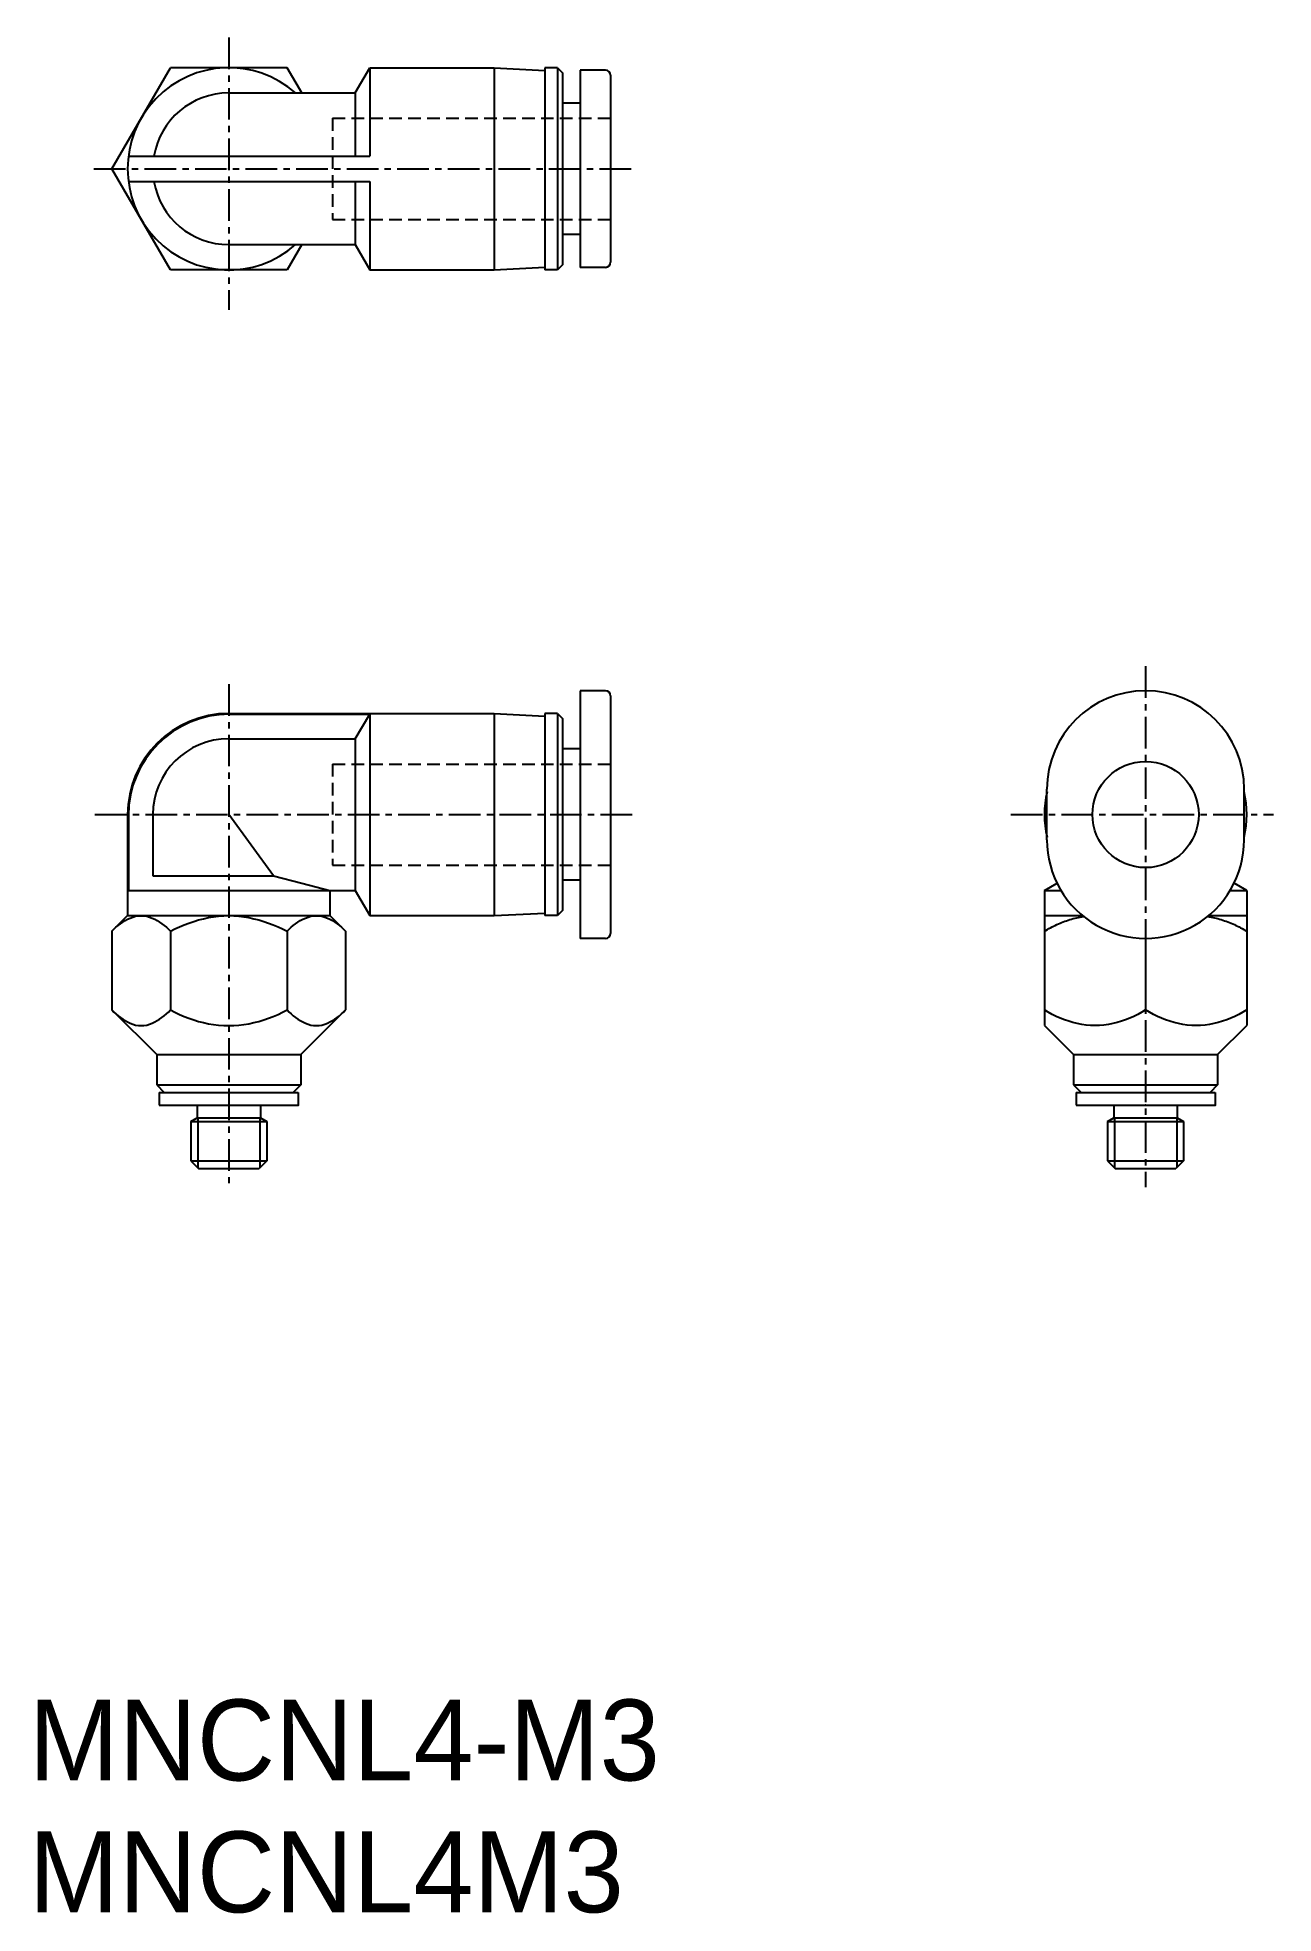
# Model space of a CAD drawing. Extents: x 115.9 to 164.8, y 332.1 to 406.3.
import ezdxf

# ---------------------------------------------------------------- set-up
doc = ezdxf.new("R2010")
doc.units = 0
doc.linetypes.add('CENTER', pattern=[2, 1.25, -0.25, 0.25, -0.25])
doc.linetypes.add('DASHED', pattern=[0.75, 0.5, -0.25])
doc.layers.get('0').update_dxf_attribs({"linetype": 'CONTINUOUS'})
doc.layers.add('CENTER', color=1, linetype='CENTER')

msp = doc.modelspace()

# ---------------------------------------------------------------- linework, layer by layer
at = {"color": 7, "linetype": 'CONTINUOUS'}
for p, q in [((118.846, 401.133), (121.156, 405.133)), ((125.774, 405.133), (121.156, 405.133)), ((126.352, 404.133), (125.774, 405.133)), ((128.465, 404.133), (129.042, 405.133)), ((129.042, 405.133), (133.965, 405.133)), ((129.042, 405.133), (129.042, 401.633)), ((133.965, 405.133), (133.965, 397.133)), ((133.965, 405.133), (135.965, 405.028)), ((135.965, 405.133), (135.965, 397.133)), ((136.465, 405.133), (135.965, 405.133)), ((136.465, 405.133), (136.465, 397.133)), ((136.465, 405.133), (136.665, 404.933)), ((136.665, 404.933), (136.665, 397.333)), ((137.365, 405.033), (137.365, 397.233)), ((138.365, 405.033), (137.365, 405.033)), ((138.565, 404.833), (138.565, 397.433)), ((123.465, 404.133), (128.465, 404.133)), ((128.465, 404.133), (128.465, 401.633)), ((137.365, 403.733), (136.665, 403.733)), ((119.496, 401.633), (129.042, 401.633)), ((121.156, 397.133), (118.846, 401.133)), ((119.496, 400.633), (129.042, 400.633)), ((128.465, 400.633), (128.465, 398.133)), ((129.042, 400.633), (129.042, 397.133)), ((123.465, 398.133), (128.465, 398.133)), ((126.352, 398.133), (125.774, 397.133)), ((128.465, 398.133), (129.042, 397.133)), ((137.365, 398.533), (136.665, 398.533)), ((125.774, 397.133), (121.156, 397.133)), ((129.042, 397.133), (133.965, 397.133)), ((133.965, 397.133), (135.965, 397.238)), ((136.465, 397.133), (135.965, 397.133)), ((136.665, 397.333), (136.465, 397.133)), ((138.365, 397.233), (137.365, 397.233)), ((137.365, 380.483), (137.365, 370.683)), ((138.365, 380.483), (137.365, 380.483)), ((138.565, 380.283), (138.565, 370.883)), ((123.465, 379.583), (133.965, 379.583)), ((123.496, 379.551), (129.042, 379.551)), ((128.465, 378.583), (129.042, 379.551)), ((129.042, 379.551), (129.042, 371.583)), ((133.965, 379.583), (133.965, 371.583)), ((133.965, 379.583), (135.965, 379.478)), ((135.965, 379.583), (135.965, 371.583)), ((136.465, 379.583), (135.965, 379.583)), ((136.465, 379.583), (136.465, 371.583)), ((136.465, 379.583), (136.665, 379.383)), ((136.665, 379.383), (136.665, 371.783)), ((123.465, 378.583), (128.465, 378.583)), ((128.465, 378.583), (128.465, 372.583)), ((137.365, 378.183), (136.665, 378.183)), ((155.827, 374.583), (155.827, 376.583)), ((163.627, 374.583), (163.627, 376.583)), ((119.465, 375.583), (119.465, 371.583)), ((120.465, 375.583), (120.465, 373.16)), ((119.496, 375.551), (119.496, 372.583)), ((120.465, 373.16), (125.234, 373.16)), ((137.365, 372.983), (136.665, 372.983)), ((155.727, 372.583), (156.224, 372.869)), ((163.727, 372.583), (163.231, 372.869)), ((119.496, 372.583), (127.465, 372.583)), ((127.465, 372.583), (127.465, 371.583)), ((127.465, 372.583), (128.465, 372.583)), ((128.465, 372.583), (129.042, 371.583)), ((155.727, 372.583), (155.727, 371.583)), ((155.727, 372.583), (156.379, 372.583)), ((163.075, 372.583), (163.727, 372.583)), ((163.727, 372.583), (163.727, 371.583)), ((118.846, 370.964), (119.465, 371.583)), ((119.465, 371.583), (127.465, 371.583)), ((127.465, 371.583), (128.084, 370.964)), ((129.042, 371.583), (133.965, 371.583)), ((133.965, 371.583), (135.965, 371.687)), ((136.465, 371.583), (135.965, 371.583)), ((136.665, 371.783), (136.465, 371.583)), ((155.727, 371.583), (155.727, 367.233)), ((155.727, 371.583), (157.235, 371.583)), ((162.219, 371.583), (163.727, 371.583)), ((163.727, 371.583), (163.727, 367.233)), ((118.846, 370.964), (118.846, 367.851)), ((121.156, 370.964), (121.156, 367.851)), ((125.774, 370.964), (125.774, 367.851)), ((128.084, 370.964), (128.084, 367.851)), ((138.365, 370.683), (137.365, 370.683)), ((159.727, 370.683), (159.727, 367.851)), ((118.846, 367.851), (120.615, 366.083)), ((126.315, 366.083), (128.084, 367.851)), ((155.727, 367.233), (156.877, 366.083)), ((162.577, 366.083), (163.727, 367.233)), ((120.615, 366.083), (126.315, 366.083)), ((120.615, 366.083), (120.615, 364.883)), ((126.315, 366.083), (126.315, 364.883)), ((156.877, 366.083), (156.877, 364.883)), ((156.877, 366.083), (162.577, 366.083)), ((162.577, 366.083), (162.577, 364.883)), ((120.615, 364.883), (126.315, 364.883)), ((120.615, 364.883), (120.915, 364.583)), ((120.715, 364.583), (126.215, 364.583)), ((120.715, 364.583), (120.715, 364.083)), ((126.315, 364.883), (126.015, 364.583)), ((126.215, 364.583), (126.215, 364.083)), ((156.877, 364.883), (162.577, 364.883)), ((156.877, 364.883), (157.177, 364.583)), ((156.977, 364.583), (162.477, 364.583)), ((156.977, 364.583), (156.977, 364.083)), ((162.577, 364.883), (162.277, 364.583)), ((162.477, 364.583), (162.477, 364.083)), ((120.715, 364.083), (126.215, 364.083)), ((122.215, 364.083), (122.215, 363.583)), ((124.715, 364.083), (124.715, 363.583)), ((156.977, 364.083), (162.477, 364.083)), ((158.477, 364.083), (158.477, 363.583)), ((160.977, 364.083), (160.977, 363.583)), ((121.965, 363.438), (122.215, 363.583)), ((121.965, 363.438), (124.965, 363.438)), ((121.965, 363.438), (121.965, 361.883)), ((122.215, 363.583), (124.715, 363.583)), ((124.715, 363.583), (124.965, 363.438)), ((124.965, 363.438), (124.965, 361.883)), ((158.227, 363.438), (158.477, 363.583)), ((158.227, 363.438), (161.227, 363.438)), ((158.227, 363.438), (158.227, 361.883)), ((158.477, 363.583), (160.977, 363.583)), ((160.977, 363.583), (161.227, 363.438)), ((161.227, 363.438), (161.227, 361.883)), ((121.965, 361.883), (124.965, 361.883)), ((121.965, 361.883), (122.265, 361.583)), ((122.265, 361.583), (124.665, 361.583)), ((124.965, 361.883), (124.665, 361.583)), ((158.227, 361.883), (161.227, 361.883)), ((158.227, 361.883), (158.527, 361.583)), ((158.527, 361.583), (160.927, 361.583)), ((161.227, 361.883), (160.927, 361.583))]:
    msp.add_line(p, q, dxfattribs=at)
at = {"color": 3, "linetype": 'DASHED'}
for p, q in [((127.565, 403.133), (138.565, 403.133)), ((127.565, 403.133), (127.565, 399.133)), ((127.565, 399.133), (138.565, 399.133)), ((127.565, 377.583), (127.565, 373.583)), ((127.565, 377.583), (138.565, 377.583)), ((127.565, 373.583), (138.565, 373.583))]:
    msp.add_line(p, q, dxfattribs=at)
at = {"color": 3, "linetype": 'CONTINUOUS'}
for p, q in [((122.236, 363.583), (122.236, 361.612)), ((124.695, 363.583), (124.695, 361.612)), ((158.498, 363.583), (158.498, 361.612)), ((160.957, 363.583), (160.957, 361.612))]:
    msp.add_line(p, q, dxfattribs=at)
at = {"color": 7, "linetype": 'CONTINUOUS'}
for points in [[(125.234, 373.16), (124.35, 374.371), (123.465, 375.583)], [(125.234, 373.16), (126.35, 372.871), (127.465, 372.583)]]:
    msp.add_lwpolyline(points, dxfattribs=at)
for points in [[(118.846, 370.964, -0.103303), (119.566, 371.488, -0.216612), (120.436, 371.488, -0.103323), (121.156, 370.964)], [(121.156, 370.964, -0.076015), (122.665, 371.506, -0.096023), (124.265, 371.506, -0.076035), (125.774, 370.964)], [(125.774, 370.964, -0.103303), (126.494, 371.488, -0.216612), (127.364, 371.488, -0.103324), (128.084, 370.964)], [(155.727, 370.964, -0.030403), (156.216, 371.227, -0.033481), (156.735, 371.426, -0.038533), (157.277, 371.549)], [(162.179, 371.549, -0.038501), (162.72, 371.426, -0.033423), (163.239, 371.227, -0.030393), (163.727, 370.964)], [(118.846, 367.851, 0.103303), (119.566, 367.327, 0.216612), (120.436, 367.327, 0.103323), (121.156, 367.851)], [(121.156, 367.851, 0.076015), (122.665, 367.309, 0.096023), (124.265, 367.309, 0.076035), (125.774, 367.851)], [(125.774, 367.851, 0.103303), (126.494, 367.327, 0.216612), (127.364, 367.327, 0.103324), (128.084, 367.851)], [(159.727, 367.851, -0.083553), (158.428, 367.312, -0.112984), (157.026, 367.312, -0.083553), (155.727, 367.851)], [(163.727, 367.851, -0.083553), (162.428, 367.312, -0.112984), (161.026, 367.312, -0.083553), (159.727, 367.851)]]:
    msp.add_lwpolyline(points, format="xyb", dxfattribs=at)
msp.add_circle((159.727, 375.583), 2.1, dxfattribs=at)
for centre, radius, start, end in [((123.465, 401.133), 4, 48.59038, 311.40963), ((138.365, 404.833), 0.2, 0, 90), ((123.465, 401.133), 3, 90, 170.40592), ((123.465, 401.133), 3, 189.59408, 270), ((138.365, 397.433), 0.2, 270, 0), ((138.365, 380.283), 0.2, 0, 90), ((159.727, 376.583), 3.9, 0, 180), ((123.465, 375.583), 4, 90, 180), ((123.496, 375.551), 4, 90, 180), ((123.465, 375.583), 3, 90, 180), ((159.727, 375.583), 4, 167.07062, 192.92939), ((159.727, 375.583), 4, 347.07062, 12.92938), ((159.727, 374.583), 3.9, 179.99999, 0), ((138.365, 370.883), 0.2, 270, 0)]:
    msp.add_arc(centre, radius, start, end, dxfattribs=at)
for p in [(123.465, 401.133), (138.565, 401.133), (123.465, 364.083), (126.215, 364.083), (159.727, 364.083), (162.477, 364.083)]:
    msp.add_point(p, dxfattribs=at)
at = {"layer": 'CENTER', "color": 1, "linetype": 'CENTER'}
for p, q in [((123.465, 406.328), (123.465, 395.559)), ((118.131, 401.133), (139.498, 401.133)), ((159.727, 381.45), (159.727, 360.836)), ((123.465, 380.742), (123.465, 360.879)), ((118.171, 375.583), (139.447, 375.583)), ((154.397, 375.583), (164.785, 375.583))]:
    msp.add_line(p, q, dxfattribs=at)

# ---------------------------------------------------------------- texts
at = {"color": 7, "linetype": 'CONTINUOUS'}
for s, p in [('MNCNL4-M3', (115.551, 337.367)), ('MNCNL4M3', (115.551, 332.148))]:
    msp.add_text(s, height=3.2, dxfattribs=at).set_placement(p)

doc.saveas('drawing.dxf')
